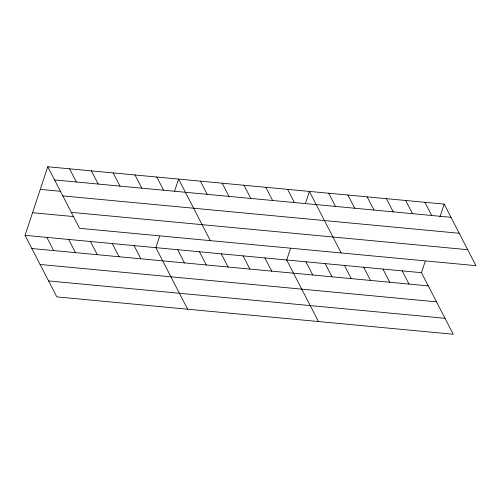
<?xml version="1.0" encoding="UTF-8"?>
<svg xmlns="http://www.w3.org/2000/svg" width="501" height="501" viewBox="0 0 501 501"><rect width="100%" height="100%" fill="white"/><g stroke="black" fill="none" stroke-linecap="round" stroke-linejoin="round"><path stroke-width="0.75" d="M425.217 261.378L421.466 272.694L453.236 334.242L56.82 296.886L25.05 235.338L47.764 166.758L444.18 204.114L475.95 265.662L79.534 228.306L47.764 166.758M159.612 236.347L155.867 247.663L187.637 309.217M174.367 191.814L178.581 179.082L210.351 240.637M290.436 248.678L286.685 259.994L318.454 321.542M305.654 202.73L309.399 191.413L341.168 252.961M439.966 216.845L444.18 204.114M54.571 179.947L450.988 217.302M40.268 189.384L60.515 191.294M62.807 195.904L459.229 233.266M71.299 212.349L467.715 249.705M32.546 212.706L73.816 216.595M25.05 235.338L421.466 272.694M31.857 248.527L428.274 285.883M40.093 264.484L436.509 301.84M48.584 280.929L445.001 318.285M424.929 202.298L431.737 215.486M405.672 200.481L412.48 213.676M386.415 198.672L393.222 211.86M367.164 196.855L373.971 210.044M402.209 270.878L409.023 284.067M347.907 195.039L354.714 208.228M382.958 269.062L389.765 282.257M328.656 193.229L335.463 206.418M363.701 267.252L370.508 280.441M344.45 265.436L351.257 278.625M287.599 189.359L294.406 202.548M325.193 263.62L332 276.809M305.942 261.804L312.749 274.999M265.793 187.305L272.6 200.494M243.993 185.251L250.801 198.44M264.885 257.94L271.692 271.129M222.187 183.191L228.995 196.386M243.079 255.879L249.886 269.075M200.387 181.137L207.195 194.325M221.279 253.825L228.087 267.02M199.473 251.771L206.28 264.96M156.782 177.028L163.589 190.217M177.673 249.717L184.481 262.906M134.976 174.974L141.783 188.163M113.176 172.92L119.983 186.109M134.068 245.609L140.875 258.798M91.37 170.866L98.177 184.055M112.262 243.555L119.069 256.744M69.57 168.812L76.377 182.001M90.462 241.501L97.269 254.69M68.656 239.447L75.463 252.636M46.856 237.393L53.663 250.581"/></g></svg>
